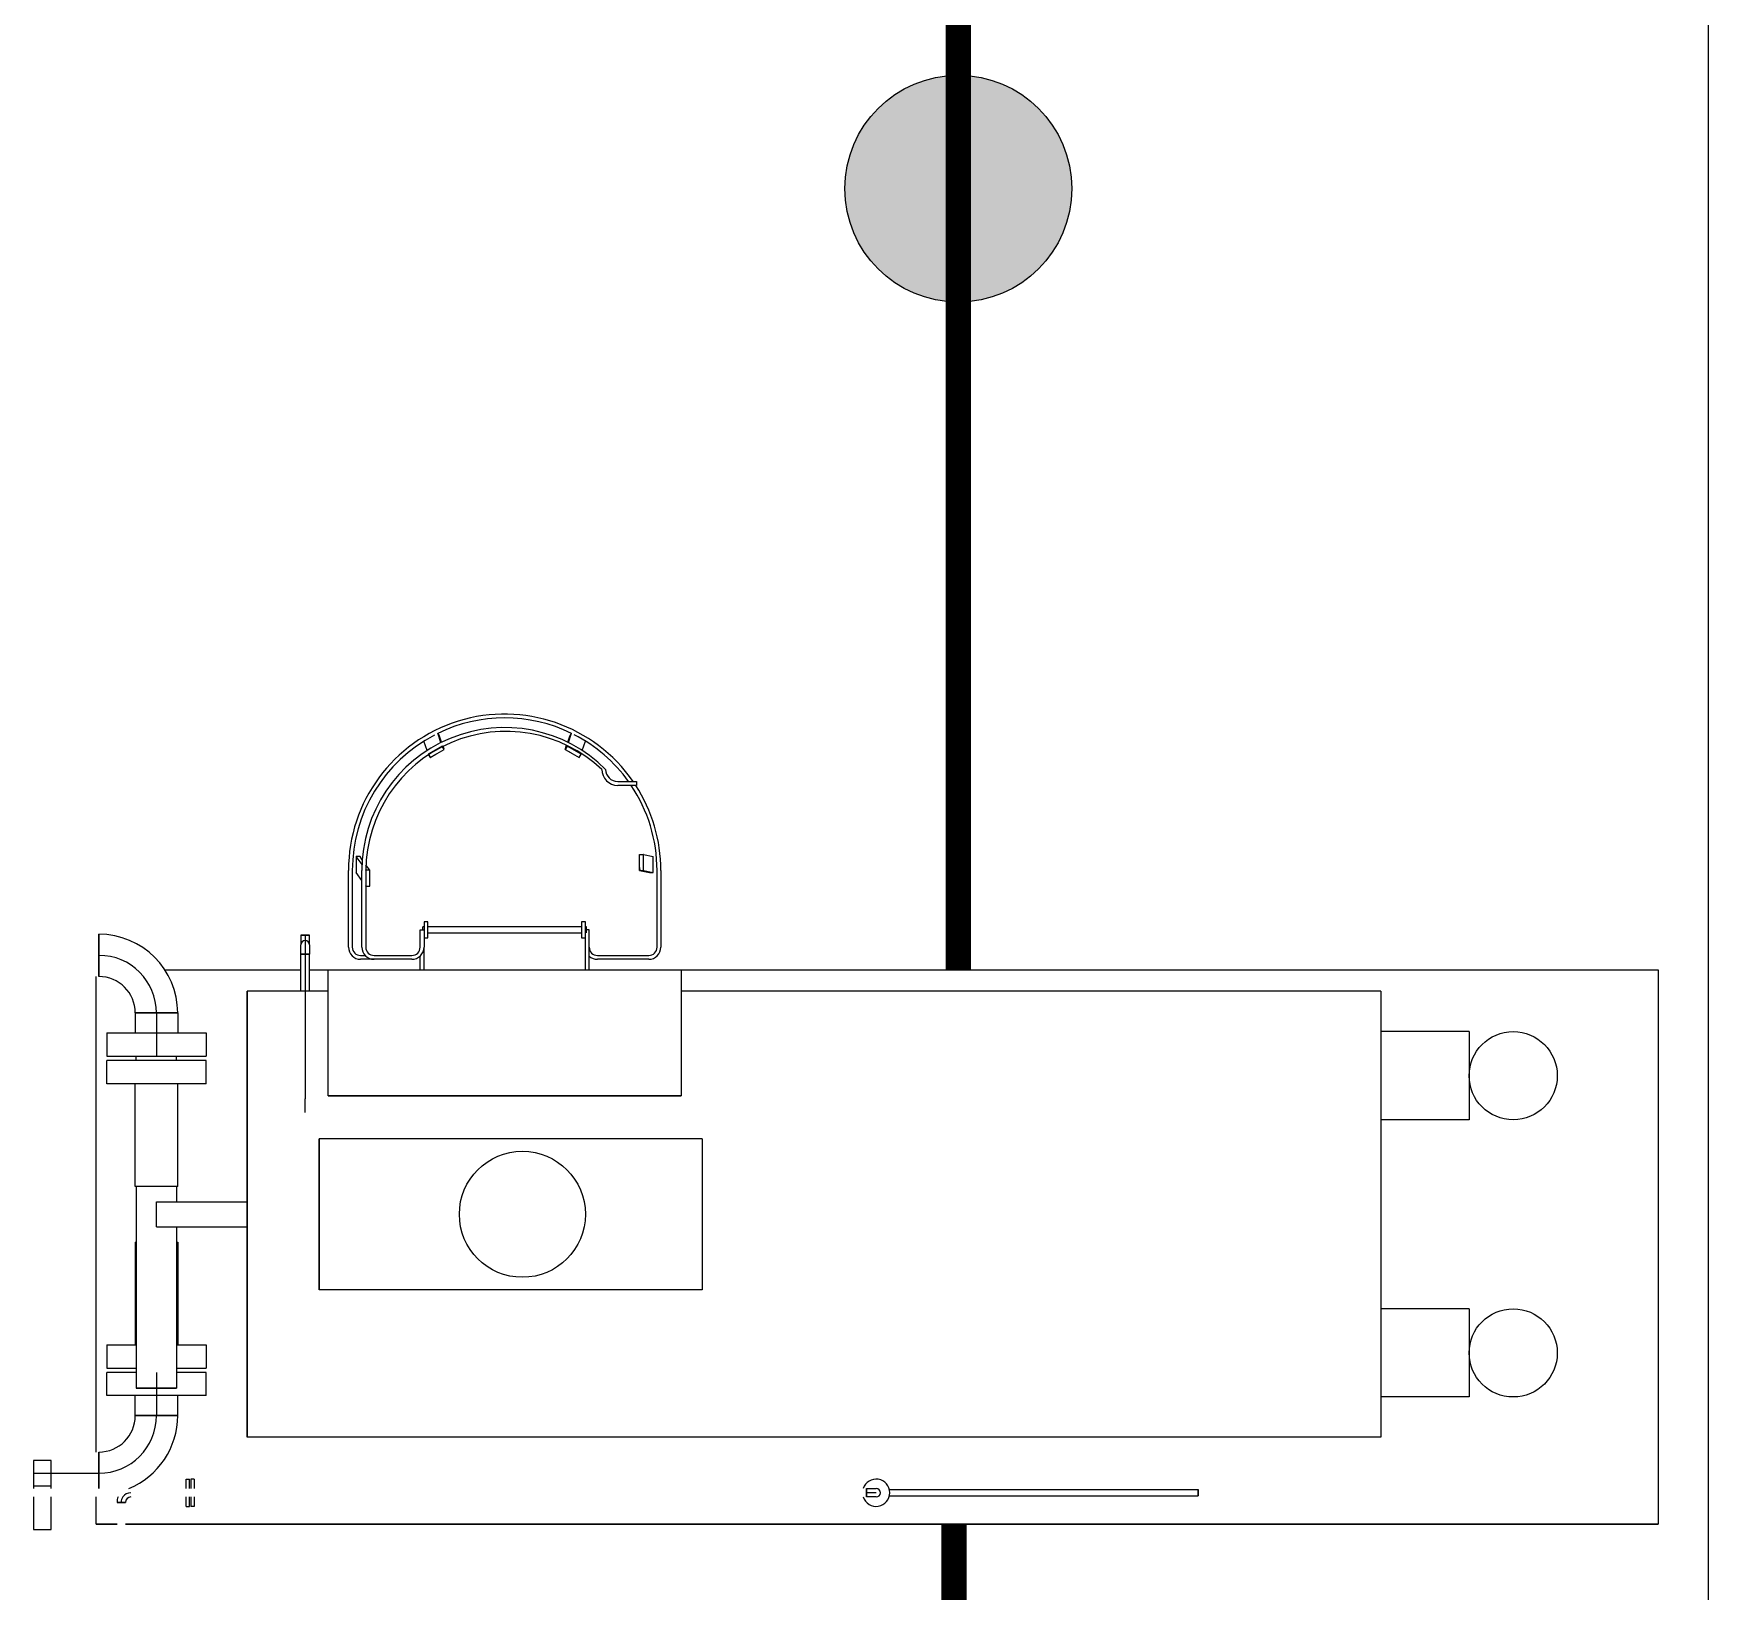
# Model space of a CAD drawing. Header units: inches. Extents: x 517790 to 538444, y 301815 to 302461.
# Drawn here: x 517887.98 to 517894.85, y 302292.06 to 302298.45 of the extents above; entities that cross this region are included whole.
import ezdxf

# ---------------------------------------------------------------- set-up
doc = ezdxf.new("R2010")
doc.units = ezdxf.units.IN
doc.header["$MEASUREMENT"] = 0
doc.linetypes.add('BLAST PROOF PARTITION-EMBED 1_DWG$0$DIVIDE2', pattern=[0.625, 0.25, -0.125, 0, -0.125, 0, -0.125])
for name, color, linetype in [('电气-接地设计-接地线', 3, '接地线'), ('硅胶总平面底图 工艺装置区', 253, 'Continuous'), ('硅胶总平面底图0804', 253, 'Continuous')]:
    doc.layers.add(name, color=color, linetype=linetype)
doc.styles.add('EESLTYPE', font='TXT.shx')
doc.linetypes.add('接地线', pattern='A,500,["/",EESLTYPE,S=200,R=0,X=0,Y=-100],-200,60,-200', length=960)

# ---------------------------------------------------------------- blocks, each defined once
blk = doc.blocks.new('PTJD2')
at = {"linetype": 'Continuous'}
blk.add_hatch(color=0, dxfattribs=at).paths.add_polyline_path([(150, 0, 1), (-150, 0, 1)])
at = {"color": 0, "linetype": 'Continuous'}
blk.add_circle((0, 0), 150, dxfattribs=at)

msp = doc.modelspace()

# ---------------------------------------------------------------- linework, layer by layer
at = {"layer": '电气-接地设计-接地线', "color": 1, "linetype": '接地线', "ltscale": 0.005, "const_width": 0.1033}
for points in [[(517891.7724, 302294.613), (517891.7724, 302301.0198)], [(517891.7544, 302291.1754), (517891.7544, 302292.3397)]]:
    msp.add_lwpolyline(points, dxfattribs=at)
at = {"layer": '硅胶总平面底图 工艺装置区', "linetype": 'BLAST PROOF PARTITION-EMBED 1_DWG$0$DIVIDE2', "lineweight": -3, "ltscale": 400}
msp.add_line((517894.8488, 302284.8998), (517894.8488, 302347.9323), dxfattribs=at)
at = {"layer": '硅胶总平面底图 工艺装置区', "color": 253, "linetype": 'Continuous', "lineweight": -3}
for p, q in [((517889.5936, 302295.5126), (517889.5806, 302295.5509)), ((517889.6505, 302295.545), (517889.6374, 302295.5836)), ((517889.6436, 302295.5752), (517889.6389, 302295.5832)), ((517889.6533, 302295.5464), (517889.6436, 302295.5752)), ((517890.1704, 302295.5464), (517890.1801, 302295.5748)), ((517890.1731, 302295.5451), (517890.1861, 302295.5833)), ((517890.1849, 302295.5832), (517890.1801, 302295.5748)), ((517890.2301, 302295.5126), (517890.2432, 302295.5509)), ((517889.6554, 302295.5309), (517889.5986, 302295.4981)), ((517889.5986, 302295.4981), (517889.6065, 302295.4845)), ((517889.6, 302295.4957), (517889.6021, 302295.492)), ((517889.6065, 302295.4845), (517889.6633, 302295.5173)), ((517889.6065, 302295.4844), (517889.6289, 302295.4974)), ((517889.6065, 302295.4845), (517889.6065, 302295.4844)), ((517889.6633, 302295.5173), (517889.6554, 302295.5309)), ((517889.6632, 302295.5174), (517889.659, 302295.5298)), ((517889.6632, 302295.5174), (517889.6597, 302295.5234)), ((517889.6632, 302295.5174), (517889.6632, 302295.5174)), ((517890.1605, 302295.5173), (517890.1604, 302295.5171)), ((517890.1604, 302295.5171), (517890.1605, 302295.5173)), ((517890.1604, 302295.5171), (517890.1848, 302295.5032)), ((517890.1605, 302295.5173), (517890.1661, 302295.5339)), ((517890.1683, 302295.5309), (517890.1605, 302295.5173)), ((517890.1605, 302295.5173), (517890.2173, 302295.4845)), ((517890.1682, 302295.5308), (517890.1648, 302295.5249)), ((517890.1682, 302295.5308), (517890.1688, 302295.5326)), ((517890.1682, 302295.5307), (517890.1682, 302295.5308)), ((517890.2252, 302295.4981), (517890.1683, 302295.5309)), ((517890.2252, 302295.4983), (517890.2008, 302295.5122)), ((517890.2173, 302295.4845), (517890.2252, 302295.4981)), ((517890.2174, 302295.4847), (517890.2208, 302295.4906)), ((517890.2174, 302295.4847), (517890.2174, 302295.4847)), ((517890.2251, 302295.4981), (517890.2252, 302295.4983)), ((517890.2252, 302295.4983), (517890.226, 302295.5006)), ((517890.3757, 302295.3852), (517890.4532, 302295.3852)), ((517890.4532, 302295.3695), (517890.3757, 302295.3695)), ((517890.4532, 302295.3852), (517890.4532, 302295.3695)), ((517889.3185, 302295.0775), (517889.3028, 302295.0774)), ((517889.3268, 302295.0444), (517889.3028, 302295.0774)), ((517889.3028, 302295.0774), (517889.3028, 302295.012)), ((517889.328, 302295.0645), (517889.3185, 302295.0775)), ((517890.465, 302295.0198), (517890.465, 302295.0854)), ((517890.465, 302295.0854), (517890.4807, 302295.0854)), ((517890.4807, 302295.0854), (517890.4793, 302295.0854)), ((517890.4807, 302295.0198), (517890.4807, 302295.0854)), ((517890.4807, 302295.0854), (517890.521, 302295.0775)), ((517890.4807, 302295.0854), (517890.4807, 302295.0854)), ((517890.521, 302295.0119), (517890.521, 302295.0775)), ((517889.2713, 302294.7061), (517889.2713, 302295.0211)), ((517889.287, 302295.0211), (517889.287, 302294.7061)), ((517889.3264, 302294.9797), (517889.3028, 302295.012)), ((517889.3264, 302294.7061), (517889.3264, 302295.0211)), ((517889.343, 302295.0223), (517889.3421, 302295.0235)), ((517889.3421, 302295.0211), (517889.3421, 302294.7061)), ((517889.3587, 302295.0224), (517889.3428, 302295.0442)), ((517889.343, 302295.0224), (517889.343, 302294.9568)), ((517889.3587, 302295.0224), (517889.343, 302295.0224)), ((517889.3587, 302294.9568), (517889.3587, 302295.0224)), ((517890.465, 302295.0324), (517890.465, 302295.0198)), ((517890.465, 302295.0198), (517890.465, 302295.0198)), ((517890.4697, 302295.0198), (517890.465, 302295.0198)), ((517890.465, 302295.0198), (517890.5052, 302295.0119)), ((517890.4665, 302295.0198), (517890.4807, 302295.0198)), ((517890.4807, 302295.0198), (517890.521, 302295.0119)), ((517890.5052, 302295.0119), (517890.521, 302295.0119)), ((517890.5367, 302294.7061), (517890.5367, 302295.0211)), ((517890.5525, 302295.0211), (517890.5525, 302294.7061)), ((517889.343, 302294.9569), (517889.3421, 302294.9581)), ((517889.343, 302294.9568), (517889.3587, 302294.9568)), ((517889.5757, 302294.777), (517889.5757, 302294.7901)), ((517889.581, 302294.7901), (517889.5757, 302294.7901)), ((517889.581, 302294.8098), (517889.581, 302294.7442)), ((517889.5967, 302294.8098), (517889.581, 302294.8098)), ((517889.5967, 302294.7442), (517889.5967, 302294.8098)), ((517890.227, 302294.7901), (517889.5967, 302294.7901)), ((517890.227, 302294.8098), (517890.227, 302294.7442)), ((517890.2428, 302294.8098), (517890.227, 302294.8098)), ((517890.2428, 302294.7442), (517890.2428, 302294.8098)), ((517890.248, 302294.7901), (517890.2428, 302294.7901)), ((517890.248, 302294.7677), (517890.248, 302294.7901)), ((517888.2476, 302294.5855), (517888.2476, 302294.7594)), ((517888.2476, 302294.7594), (517888.2476, 302294.5855)), ((517889.0935, 302294.7557), (517889.0762, 302294.7557)), ((517889.0762, 302294.7557), (517889.0762, 302294.7163)), ((517889.0762, 302294.7557), (517889.1107, 302294.7557)), ((517889.0762, 302294.6769), (517889.0762, 302294.7163)), ((517889.0935, 302294.7557), (517889.0935, 302294.7557)), ((517889.0935, 302294.7557), (517889.0935, 302294.7557)), ((517889.0935, 302294.7557), (517889.0935, 302294.7336)), ((517889.1107, 302294.7557), (517889.0935, 302294.7557)), ((517889.0935, 302294.7336), (517889.0935, 302294.7163)), ((517889.0935, 302294.7163), (517889.0935, 302294.6769)), ((517889.1107, 302294.7163), (517889.1107, 302294.7557)), ((517889.1107, 302294.7163), (517889.1107, 302294.6769)), ((517889.5652, 302294.777), (517889.581, 302294.777)), ((517889.5652, 302294.7061), (517889.5652, 302294.777)), ((517889.581, 302294.7442), (517889.5967, 302294.7442)), ((517889.581, 302294.7442), (517889.581, 302294.7061)), ((517890.227, 302294.7639), (517889.5967, 302294.7639)), ((517890.227, 302294.7442), (517890.2428, 302294.7442)), ((517890.2428, 302294.613), (517890.2428, 302294.7442)), ((517890.2585, 302294.777), (517890.248, 302294.777)), ((517890.248, 302294.7642), (517890.248, 302294.7677)), ((517890.2585, 302294.613), (517890.2585, 302294.777)), ((517888.2476, 302294.6724), (517888.2476, 302294.6724)), ((517888.2476, 302294.6724), (517888.2476, 302294.6724)), ((517889.1107, 302294.6769), (517889.0762, 302294.6769)), ((517889.0762, 302294.6769), (517889.1107, 302294.6769)), ((517889.0762, 302294.5251), (517889.0762, 302294.6769)), ((517889.0935, 302294.6769), (517889.0935, 302294.677)), ((517889.0935, 302294.6769), (517889.0935, 302294.6769)), ((517889.0935, 302294.6769), (517889.0935, 302294.5251)), ((517889.1107, 302294.5251), (517889.1107, 302294.6769)), ((517889.3211, 302294.672), (517889.3399, 302294.672)), ((517889.3762, 302294.6563), (517889.3211, 302294.6563)), ((517889.3762, 302294.672), (517889.5311, 302294.672)), ((517889.5311, 302294.6563), (517889.3762, 302294.6563)), ((517889.5652, 302294.613), (517889.5652, 302294.6698)), ((517889.581, 302294.613), (517889.581, 302294.7061)), ((517890.2926, 302294.672), (517890.5026, 302294.672)), ((517890.5026, 302294.6563), (517890.2926, 302294.6563)), ((517888.2358, 302292.6358), (517888.2358, 302294.5855)), ((517888.2358, 302292.6358), (517888.2358, 302294.5855)), ((517888.5181, 302294.613), (517889.0762, 302294.613)), ((517888.5181, 302294.613), (517889.0762, 302294.613)), ((517889.1107, 302294.613), (517889.1885, 302294.613)), ((517889.1107, 302294.613), (517889.1885, 302294.613)), ((517889.1885, 302294.0963), (517889.1885, 302294.613)), ((517889.1885, 302294.0963), (517889.1885, 302294.613)), ((517889.1885, 302294.613), (517890.6352, 302294.613)), ((517889.1885, 302294.613), (517890.6352, 302294.613)), ((517890.6352, 302294.613), (517890.6352, 302294.0963)), ((517890.6352, 302294.613), (517890.6352, 302294.0963)), ((517890.6352, 302294.613), (517894.6424, 302294.613)), ((517890.6352, 302294.613), (517894.6424, 302294.613)), ((517894.6424, 302294.613), (517894.6424, 302292.3397)), ((517894.6424, 302294.613), (517894.6424, 302292.3397)), ((517888.8558, 302292.6962), (517888.8558, 302294.5251)), ((517888.8558, 302294.5251), (517888.8558, 302292.6962)), ((517889.1885, 302294.5251), (517888.8558, 302294.5251)), ((517889.0935, 302294.5251), (517889.0935, 302294.0842)), ((517893.5057, 302294.5251), (517890.6352, 302294.5251)), ((517893.5057, 302294.5251), (517893.5057, 302292.6962)), ((517893.5057, 302294.5251), (517893.5057, 302292.6962)), ((517888.3969, 302294.4362), (517888.4838, 302294.4362)), ((517888.3969, 302294.4362), (517888.3969, 302294.3542)), ((517888.5707, 302294.4362), (517888.3969, 302294.4362)), ((517888.4838, 302294.4362), (517888.4838, 302294.2591)), ((517888.4838, 302294.4362), (517888.5707, 302294.4362)), ((517888.4838, 302294.4362), (517888.4838, 302294.4362)), ((517888.4838, 302294.4362), (517888.4838, 302294.4362)), ((517888.5707, 302294.4362), (517888.5707, 302294.3542)), ((517888.2804, 302294.3542), (517888.4838, 302294.3542)), ((517888.2804, 302294.3542), (517888.2804, 302294.2591)), ((517888.4838, 302294.3542), (517888.6872, 302294.3542)), ((517888.6872, 302294.3542), (517888.6872, 302294.2591)), ((517893.8674, 302294.3598), (517893.5057, 302294.3598)), ((517893.8674, 302294.3598), (517893.8674, 302293.9981)), ((517893.8674, 302294.3598), (517893.8674, 302293.9981)), ((517888.2804, 302294.2591), (517888.4838, 302294.2591)), ((517888.6872, 302294.241), (517888.2804, 302294.241)), ((517888.2804, 302294.1458), (517888.2804, 302294.241)), ((517888.4011, 302294.241), (517888.4011, 302294.2591)), ((517888.4838, 302294.2591), (517888.6872, 302294.2591)), ((517888.5665, 302294.241), (517888.5665, 302294.2591)), ((517888.6872, 302294.1458), (517888.6872, 302294.241)), ((517888.6872, 302294.1458), (517888.2804, 302294.1458)), ((517888.3969, 302293.7243), (517888.3969, 302294.1458)), ((517888.5707, 302293.7243), (517888.5707, 302294.1458)), ((517890.6352, 302294.0963), (517889.1885, 302294.0963)), ((517889.1885, 302294.0963), (517890.6352, 302294.0963)), ((517889.0935, 302294.0286), (517889.0935, 302294.0842)), ((517893.8674, 302293.9981), (517893.5057, 302293.9981)), ((517889.1507, 302293.3007), (517889.1507, 302293.9206)), ((517889.1507, 302293.9206), (517889.1507, 302293.3007)), ((517890.7214, 302293.9206), (517889.1507, 302293.9206)), ((517890.7214, 302293.9206), (517890.7214, 302293.3007)), ((517890.7214, 302293.9206), (517890.7214, 302293.3007)), ((517888.5707, 302293.7243), (517888.3969, 302293.7243)), ((517888.4011, 302293.7243), (517888.4011, 302292.8977)), ((517888.5665, 302293.7243), (517888.5665, 302293.6623)), ((517888.4838, 302293.559), (517888.4838, 302293.6623)), ((517888.4838, 302293.559), (517888.4838, 302293.6623)), ((517888.4838, 302293.6623), (517888.8558, 302293.6623)), ((517888.4838, 302293.559), (517888.8558, 302293.559)), ((517888.5665, 302293.559), (517888.5665, 302292.8977)), ((517888.3969, 302293.497), (517888.4011, 302293.497)), ((517888.3969, 302293.497), (517888.3969, 302293.0755)), ((517888.5665, 302293.497), (517888.5707, 302293.497)), ((517888.5707, 302293.497), (517888.5707, 302293.0755)), ((517890.7214, 302293.3007), (517889.1507, 302293.3007)), ((517893.8674, 302293.2232), (517893.5057, 302293.2232)), ((517893.8674, 302293.2232), (517893.8674, 302292.8615)), ((517893.8674, 302293.2232), (517893.8674, 302292.8615)), ((517888.2804, 302293.0755), (517888.4011, 302293.0755)), ((517888.2804, 302293.0755), (517888.2804, 302292.9803)), ((517888.5665, 302293.0755), (517888.6872, 302293.0755)), ((517888.6872, 302293.0755), (517888.6872, 302292.9803)), ((517888.2804, 302292.9803), (517888.4011, 302292.9803)), ((517888.4011, 302292.9622), (517888.2804, 302292.9622)), ((517888.2804, 302292.8671), (517888.2804, 302292.9622)), ((517888.4838, 302292.9622), (517888.4838, 302292.8977)), ((517888.5665, 302292.9803), (517888.6872, 302292.9803)), ((517888.6872, 302292.9622), (517888.5665, 302292.9622)), ((517888.6872, 302292.8671), (517888.6872, 302292.9622)), ((517888.4838, 302292.8671), (517888.2804, 302292.8671)), ((517888.3969, 302292.7851), (517888.3969, 302292.8671)), ((517888.4838, 302292.8977), (517888.4011, 302292.8977)), ((517888.4011, 302292.8977), (517888.4838, 302292.8977)), ((517888.4838, 302292.8977), (517888.4838, 302292.7851)), ((517888.5665, 302292.8977), (517888.4838, 302292.8977)), ((517888.4838, 302292.8977), (517888.5665, 302292.8977)), ((517888.6872, 302292.8671), (517888.4838, 302292.8671)), ((517888.5707, 302292.7851), (517888.5707, 302292.8671)), ((517893.8674, 302292.8615), (517893.5057, 302292.8615)), ((517888.4838, 302292.7851), (517888.3969, 302292.7851)), ((517888.3969, 302292.7851), (517888.5707, 302292.7851)), ((517888.5707, 302292.7851), (517888.4838, 302292.7851)), ((517888.4838, 302292.7851), (517888.4838, 302292.7851)), ((517888.4838, 302292.7851), (517888.4838, 302292.7851)), ((517893.5057, 302292.6962), (517888.8558, 302292.6962)), ((517888.0517, 302292.6005), (517887.9794, 302292.6005)), ((517888.0517, 302292.6005), (517887.9794, 302292.6005)), ((517887.9794, 302292.6005), (517887.9794, 302292.4972)), ((517887.9794, 302292.6005), (517887.9794, 302292.4972)), ((517888.0517, 302292.4972), (517888.0517, 302292.6005)), ((517888.0517, 302292.4972), (517888.0517, 302292.6005)), ((517888.2476, 302292.4861), (517888.2476, 302292.6358)), ((517888.2476, 302292.6358), (517888.2476, 302292.4861)), ((517887.9794, 302292.5489), (517888.0517, 302292.5489)), ((517888.0517, 302292.5489), (517888.2476, 302292.5489)), ((517888.2476, 302292.5489), (517888.2476, 302292.5489)), ((517888.2476, 302292.5489), (517888.2476, 302292.5489)), ((517888.6055, 302292.4861), (517888.6055, 302292.5246)), ((517888.6055, 302292.5246), (517888.6187, 302292.5246)), ((517888.6187, 302292.4861), (517888.6187, 302292.5246)), ((517888.6249, 302292.5246), (517888.6249, 302292.4861)), ((517888.6381, 302292.5246), (517888.6249, 302292.5246)), ((517888.6381, 302292.5246), (517888.6381, 302292.4861)), ((517887.9794, 302292.4972), (517887.9794, 302292.4861)), ((517887.9794, 302292.4972), (517887.9794, 302292.4861)), ((517887.9794, 302292.4972), (517888.0517, 302292.4972)), ((517887.9794, 302292.4972), (517888.0517, 302292.4972)), ((517887.9794, 302292.4516), (517887.9794, 302292.3176)), ((517887.9794, 302292.4516), (517887.9794, 302292.3176)), ((517888.0517, 302292.4861), (517888.0517, 302292.4972)), ((517888.0517, 302292.4861), (517888.0517, 302292.4972)), ((517888.0517, 302292.3176), (517888.0517, 302292.4516)), ((517888.0517, 302292.3176), (517888.0517, 302292.4516)), ((517888.2358, 302292.3397), (517888.2358, 302292.4516)), ((517888.2358, 302292.3397), (517888.2358, 302292.4516)), ((517888.6055, 302292.4131), (517888.6055, 302292.4516)), ((517888.6187, 302292.4131), (517888.6187, 302292.4516)), ((517888.6249, 302292.4516), (517888.6249, 302292.4131)), ((517888.6381, 302292.4516), (517888.6381, 302292.4131)), ((517891.3961, 302292.4516), (517891.3961, 302292.4861)), ((517891.3961, 302292.4861), (517891.4355, 302292.4861)), ((517891.3961, 302292.4861), (517891.3961, 302292.4516)), ((517891.3961, 302292.4688), (517891.3961, 302292.4688)), ((517891.3961, 302292.4688), (517891.3961, 302292.4688)), ((517891.4355, 302292.4688), (517891.3961, 302292.4688)), ((517891.4355, 302292.4516), (517891.3961, 302292.4516)), ((517891.4897, 302292.4817), (517892.7566, 302292.4817)), ((517891.4897, 302292.4559), (517892.7566, 302292.4559)), ((517892.7566, 302292.4817), (517892.7566, 302292.4559)), ((517892.7566, 302292.4559), (517892.7566, 302292.4817)), ((517888.3219, 302292.4295), (517888.3564, 302292.4295)), ((517888.3564, 302292.4295), (517888.3219, 302292.4295)), ((517888.3391, 302292.4295), (517888.3391, 302292.4295)), ((517888.3391, 302292.4295), (517888.3391, 302292.4295)), ((517888.6055, 302292.4131), (517888.6187, 302292.4131)), ((517888.6381, 302292.4131), (517888.6249, 302292.4131)), ((517887.9794, 302292.3176), (517888.0517, 302292.3176)), ((517887.9794, 302292.3176), (517888.0517, 302292.3176)), ((517888.3219, 302292.3397), (517888.2358, 302292.3397)), ((517888.2358, 302292.3397), (517888.3219, 302292.3397)), ((517894.6424, 302292.3397), (517888.3564, 302292.3397)), ((517888.3564, 302292.3397), (517894.6424, 302292.3397))]:
    msp.add_line(p, q, dxfattribs=at)
for centre, radius in [((517894.0482, 302294.179), 0.1808), ((517894.0482, 302294.179), 0.1808), ((517889.9844, 302293.6107), 0.2583), ((517889.9844, 302293.6107), 0.2583), ((517894.0482, 302293.0423), 0.1808), ((517894.0482, 302293.0423), 0.1808)]:
    msp.add_circle(centre, radius, dxfattribs=at)
for centre, radius, start, end in [((517889.9119, 302295.0211), 0.6406, 34.64048, 180), ((517889.9119, 302295.0211), 0.5855, 45, 180), ((517889.9119, 302295.0211), 0.6249, 64.00049, 116.00572), ((517889.9119, 302295.0211), 0.6249, 117.49638, 180), ((517889.9167, 302295.0162), 0.5746, 46.79791, 179.51396), ((517889.9119, 302295.0211), 0.6249, 35.64423, 62.85003), ((517890.3757, 302295.4351), 0.0656, 180, 270), ((517890.3757, 302295.4351), 0.0499, 180, 270), ((517889.9119, 302295.0211), 0.6249, 0, 33.88644), ((517889.9119, 302295.0211), 0.6406, 0, 32.94563), ((517888.2476, 302294.4362), 0.3232, 0, 90), ((517889.0935, 302294.7163), 0.0173, 0, 180), ((517889.0935, 302294.7163), 0.0173, 0, 180), ((517888.2476, 302294.4362), 0.2362, 0, 90), ((517889.3211, 302294.7061), 0.0499, 180, 270), ((517889.3211, 302294.7061), 0.0341, 180, 270), ((517889.3762, 302294.7061), 0.0499, 180, 270), ((517889.3762, 302294.7061), 0.0341, 180, 270), ((517889.5311, 302294.7061), 0.0499, 270, 0), ((517889.5311, 302294.7061), 0.0341, 270, 0), ((517890.2926, 302294.7061), 0.0341, 180, 270), ((517890.2926, 302294.7061), 0.0499, 226.82645, 270), ((517890.5026, 302294.7061), 0.0341, 270, 0), ((517890.5026, 302294.7061), 0.0499, 270, 0), ((517888.2476, 302294.4362), 0.1493, 0, 90), ((517888.2476, 302292.7851), 0.2362, 270, 0), ((517888.2476, 302292.7851), 0.1493, 270, 0), ((517888.2476, 302292.7851), 0.3232, 292.29917, 0), ((517891.4355, 302292.4688), 0.0558, 0, 161.97621), ((517888.3785, 302292.4295), 0.0566, 157.01449, 180), ((517888.3785, 302292.4295), 0.0394, 145.82886, 180), ((517888.3785, 302292.4295), 0.0394, 90, 145.82886), ((517888.3785, 302292.4295), 0.0221, 90, 180), ((517891.4355, 302292.4688), 0.0558, 198.02379, 0), ((517891.4355, 302292.4688), 0.0173, 270, 90), ((517891.4355, 302292.4688), 0.0173, 0, 90), ((517891.4355, 302292.4688), 0.0173, 270, 0)]:
    msp.add_arc(centre, radius, start, end, dxfattribs=at)
at = {"layer": '硅胶总平面底图0804', "color": 253, "linetype": 'Continuous', "lineweight": 20}
for p, q in [((517894.8488, 302284.8998), (517894.8488, 302347.9323)), ((517894.8492, 302294.1752), (517894.8492, 302285.5989)), ((517894.8492, 302294.0932), (517894.8492, 302289.0345))]:
    msp.add_line(p, q, dxfattribs=at)
at = {"layer": '硅胶总平面底图0804', "color": 5, "linetype": 'Continuous', "lineweight": 20}
msp.add_line((517894.8491, 302302.052), (517894.8492, 302294.1752), dxfattribs=at)

# ---------------------------------------------------------------- block references
at = {"layer": '电气-接地设计-接地线', "color": 1, "xscale": 0.003099962358235064, "yscale": 0.003099962358235064, "zscale": 0.001033320786078354}
msp.add_blockref('PTJD2', (517891.7724, 302297.8164), dxfattribs=at)

doc.saveas('drawing.dxf')
